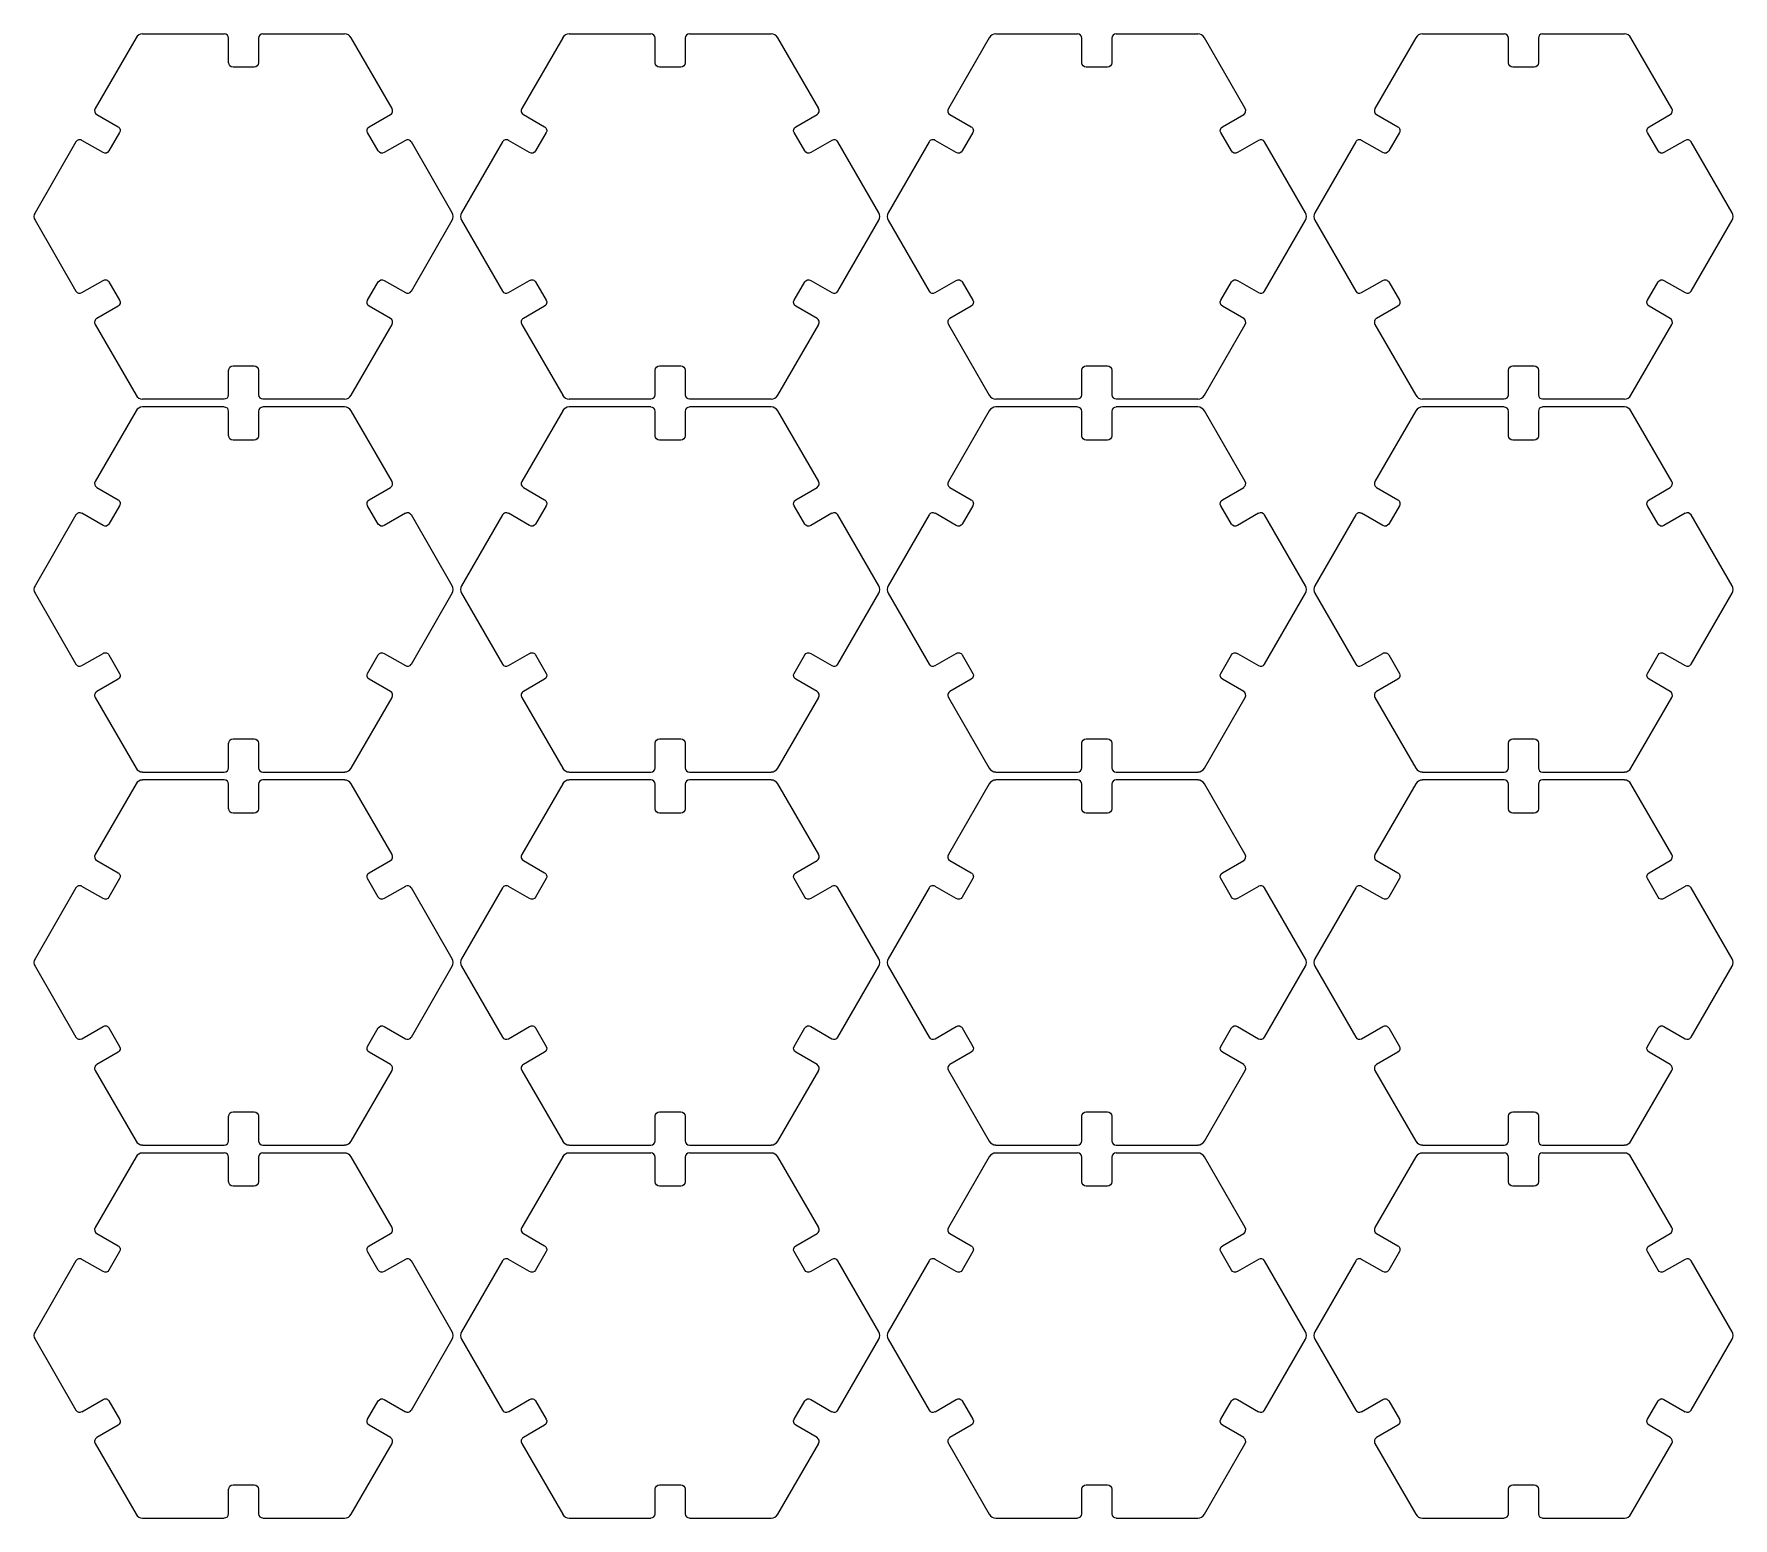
# Model space of a CAD drawing. Header units: millimetres. Extents: x -496 to 508, y 0 to 502.
# Drawn here: x -289.9 to -85.2, y 322.8 to 501.7 of the extents above; entities that cross this region are included whole.
import ezdxf

# ---------------------------------------------------------------- set-up
doc = ezdxf.new("R2010")
doc.units = ezdxf.units.MM
doc.layers.add('Default', color=18, linetype='Continuous', true_color=0x000000)

msp = doc.modelspace()

# ---------------------------------------------------------------- linework, layer by layer
at = {"layer": 'Default'}
for p, q in [((-266.98, 501.7), (-276.83, 501.7)), ((-252.48, 501.7), (-262.33, 501.7)), ((-215.57, 501.7), (-225.42, 501.7)), ((-201.07, 501.7), (-210.92, 501.7)), ((-164.15, 501.7), (-174.01, 501.7)), ((-149.65, 501.7), (-159.51, 501.7)), ((-112.74, 501.7), (-122.6, 501.7)), ((-98.24, 501.7), (-108.1, 501.7)), ((-277.62, 501.25), (-282.55, 492.72)), ((-266.46, 498.23), (-266.46, 501.18)), ((-262.86, 501.18), (-262.86, 498.23)), ((-246.77, 492.72), (-251.69, 501.25)), ((-226.2, 501.25), (-231.13, 492.72)), ((-215.04, 498.23), (-215.04, 501.18)), ((-211.44, 501.18), (-211.44, 498.23)), ((-195.35, 492.72), (-200.28, 501.25)), ((-174.79, 501.25), (-179.72, 492.72)), ((-163.63, 498.23), (-163.63, 501.18)), ((-160.03, 501.18), (-160.03, 498.23)), ((-143.94, 492.72), (-148.87, 501.25)), ((-123.38, 501.25), (-128.31, 492.72)), ((-112.22, 498.23), (-112.22, 501.18)), ((-108.62, 501.18), (-108.62, 498.23)), ((-92.53, 492.72), (-97.46, 501.25)), ((-263.38, 497.7), (-265.93, 497.7)), ((-211.97, 497.7), (-214.52, 497.7)), ((-160.55, 497.7), (-163.11, 497.7)), ((-109.14, 497.7), (-111.7, 497.7)), ((-282.35, 492), (-279.79, 490.52)), ((-249.52, 490.52), (-246.96, 492)), ((-230.94, 492), (-228.38, 490.52)), ((-198.11, 490.52), (-195.55, 492)), ((-179.53, 492), (-176.97, 490.52)), ((-146.69, 490.52), (-144.13, 492)), ((-128.12, 492), (-125.56, 490.52)), ((-95.28, 490.52), (-92.72, 492)), ((-279.6, 489.81), (-280.88, 487.6)), ((-248.43, 487.6), (-249.71, 489.81)), ((-228.19, 489.81), (-229.47, 487.6)), ((-197.02, 487.6), (-198.3, 489.81)), ((-176.78, 489.81), (-178.06, 487.6)), ((-145.61, 487.6), (-146.89, 489.81)), ((-125.37, 489.81), (-126.64, 487.6)), ((-94.2, 487.6), (-95.47, 489.81)), ((-284.87, 488.69), (-289.79, 480.16)), ((-281.59, 487.41), (-284.15, 488.88)), ((-245.16, 488.88), (-247.72, 487.41)), ((-239.52, 480.16), (-244.44, 488.69)), ((-233.45, 488.69), (-238.38, 480.16)), ((-230.18, 487.41), (-232.74, 488.88)), ((-193.75, 488.88), (-196.31, 487.41)), ((-188.1, 480.16), (-193.03, 488.69)), ((-182.04, 488.69), (-186.97, 480.16)), ((-178.77, 487.41), (-181.33, 488.88)), ((-142.33, 488.88), (-144.89, 487.41)), ((-136.69, 480.16), (-141.62, 488.69)), ((-130.63, 488.69), (-135.56, 480.16)), ((-127.36, 487.41), (-129.92, 488.88)), ((-90.92, 488.88), (-93.48, 487.41)), ((-85.28, 480.16), (-90.21, 488.69)), ((-289.79, 479.25), (-284.87, 470.72)), ((-244.44, 470.72), (-239.52, 479.25)), ((-238.38, 479.25), (-233.45, 470.72)), ((-193.03, 470.72), (-188.1, 479.25)), ((-186.97, 479.25), (-182.04, 470.72)), ((-141.62, 470.72), (-136.69, 479.25)), ((-135.56, 479.25), (-130.63, 470.72)), ((-90.21, 470.72), (-85.28, 479.25)), ((-284.15, 470.53), (-281.59, 472.01)), ((-280.88, 471.81), (-279.6, 469.6)), ((-249.71, 469.6), (-248.43, 471.81)), ((-247.72, 472.01), (-245.16, 470.53)), ((-232.74, 470.53), (-230.18, 472.01)), ((-229.47, 471.81), (-228.19, 469.6)), ((-198.3, 469.6), (-197.02, 471.81)), ((-196.31, 472.01), (-193.75, 470.53)), ((-181.33, 470.53), (-178.77, 472.01)), ((-178.06, 471.81), (-176.78, 469.6)), ((-146.89, 469.6), (-145.61, 471.81)), ((-144.89, 472.01), (-142.33, 470.53)), ((-129.92, 470.53), (-127.36, 472.01)), ((-126.64, 471.81), (-125.37, 469.6)), ((-95.47, 469.6), (-94.2, 471.81)), ((-93.48, 472.01), (-90.92, 470.53)), ((-279.79, 468.89), (-282.35, 467.41)), ((-246.96, 467.41), (-249.52, 468.89)), ((-228.38, 468.89), (-230.94, 467.41)), ((-195.55, 467.41), (-198.11, 468.89)), ((-176.97, 468.89), (-179.53, 467.41)), ((-144.13, 467.41), (-146.69, 468.89)), ((-125.56, 468.89), (-128.12, 467.41)), ((-92.72, 467.41), (-95.28, 468.89)), ((-282.55, 466.7), (-277.62, 458.16)), ((-251.69, 458.16), (-246.77, 466.7)), ((-231.13, 466.7), (-226.2, 458.16)), ((-200.28, 458.16), (-195.35, 466.7)), ((-179.72, 466.7), (-174.79, 458.16)), ((-148.87, 458.16), (-143.94, 466.7)), ((-128.31, 466.7), (-123.38, 458.16)), ((-97.46, 458.16), (-92.53, 466.7)), ((-266.46, 458.23), (-266.46, 461.19)), ((-265.93, 461.71), (-263.38, 461.71)), ((-262.86, 461.19), (-262.86, 458.23)), ((-215.04, 458.23), (-215.04, 461.19)), ((-214.52, 461.71), (-211.97, 461.71)), ((-211.44, 461.19), (-211.44, 458.23)), ((-163.63, 458.23), (-163.63, 461.19)), ((-163.11, 461.71), (-160.55, 461.71)), ((-160.03, 461.19), (-160.03, 458.23)), ((-112.22, 458.23), (-112.22, 461.19)), ((-111.7, 461.71), (-109.14, 461.71)), ((-108.62, 461.19), (-108.62, 458.23)), ((-276.83, 457.71), (-266.98, 457.71)), ((-266.98, 456.75), (-276.83, 456.75)), ((-262.33, 457.71), (-252.48, 457.71)), ((-252.48, 456.75), (-262.33, 456.75)), ((-225.42, 457.71), (-215.57, 457.71)), ((-215.57, 456.75), (-225.42, 456.75)), ((-210.92, 457.71), (-201.07, 457.71)), ((-201.07, 456.75), (-210.92, 456.75)), ((-174.01, 457.71), (-164.15, 457.71)), ((-164.15, 456.75), (-174.01, 456.75)), ((-159.51, 457.71), (-149.65, 457.71)), ((-149.65, 456.75), (-159.51, 456.75)), ((-122.6, 457.71), (-112.74, 457.71)), ((-112.74, 456.75), (-122.6, 456.75)), ((-108.1, 457.71), (-98.24, 457.71)), ((-98.24, 456.75), (-108.1, 456.75)), ((-277.62, 456.29), (-282.55, 447.76)), ((-266.46, 453.27), (-266.46, 456.22)), ((-262.86, 456.22), (-262.86, 453.27)), ((-246.77, 447.76), (-251.69, 456.29)), ((-226.2, 456.29), (-231.13, 447.76)), ((-215.04, 453.27), (-215.04, 456.22)), ((-211.44, 456.22), (-211.44, 453.27)), ((-195.35, 447.76), (-200.28, 456.29)), ((-174.79, 456.29), (-179.72, 447.76)), ((-163.63, 453.27), (-163.63, 456.22)), ((-160.03, 456.22), (-160.03, 453.27)), ((-143.94, 447.76), (-148.87, 456.29)), ((-123.38, 456.29), (-128.31, 447.76)), ((-112.22, 453.27), (-112.22, 456.22)), ((-108.62, 456.22), (-108.62, 453.27)), ((-92.53, 447.76), (-97.46, 456.29)), ((-263.38, 452.75), (-265.93, 452.75)), ((-211.97, 452.75), (-214.52, 452.75)), ((-160.55, 452.75), (-163.11, 452.75)), ((-109.14, 452.75), (-111.7, 452.75)), ((-282.35, 447.04), (-279.79, 445.57)), ((-249.52, 445.57), (-246.96, 447.04)), ((-230.94, 447.04), (-228.38, 445.57)), ((-198.11, 445.57), (-195.55, 447.04)), ((-179.53, 447.04), (-176.97, 445.57)), ((-146.69, 445.57), (-144.13, 447.04)), ((-128.12, 447.04), (-125.56, 445.57)), ((-95.28, 445.57), (-92.72, 447.04)), ((-279.6, 444.85), (-280.88, 442.64)), ((-248.43, 442.64), (-249.71, 444.85)), ((-228.19, 444.85), (-229.47, 442.64)), ((-197.02, 442.64), (-198.3, 444.85)), ((-176.78, 444.85), (-178.06, 442.64)), ((-145.61, 442.64), (-146.89, 444.85)), ((-125.37, 444.85), (-126.64, 442.64)), ((-94.2, 442.64), (-95.47, 444.85)), ((-284.87, 443.74), (-289.79, 435.2)), ((-281.59, 442.45), (-284.15, 443.93)), ((-245.16, 443.93), (-247.72, 442.45)), ((-239.52, 435.2), (-244.44, 443.74)), ((-233.45, 443.74), (-238.38, 435.2)), ((-230.18, 442.45), (-232.74, 443.93)), ((-193.75, 443.93), (-196.31, 442.45)), ((-188.1, 435.2), (-193.03, 443.74)), ((-182.04, 443.74), (-186.97, 435.2)), ((-178.77, 442.45), (-181.33, 443.93)), ((-142.33, 443.93), (-144.89, 442.45)), ((-136.69, 435.2), (-141.62, 443.74)), ((-130.63, 443.74), (-135.56, 435.2)), ((-127.36, 442.45), (-129.92, 443.93)), ((-90.92, 443.93), (-93.48, 442.45)), ((-85.28, 435.2), (-90.21, 443.74)), ((-289.79, 434.3), (-284.87, 425.76)), ((-244.44, 425.76), (-239.52, 434.3)), ((-238.38, 434.3), (-233.45, 425.76)), ((-193.03, 425.76), (-188.1, 434.3)), ((-186.97, 434.3), (-182.04, 425.76)), ((-141.62, 425.76), (-136.69, 434.3)), ((-135.56, 434.3), (-130.63, 425.76)), ((-90.21, 425.76), (-85.28, 434.3)), ((-284.15, 425.57), (-281.59, 427.05)), ((-280.88, 426.86), (-279.6, 424.64)), ((-249.71, 424.64), (-248.43, 426.86)), ((-247.72, 427.05), (-245.16, 425.57)), ((-232.74, 425.57), (-230.18, 427.05)), ((-229.47, 426.86), (-228.19, 424.64)), ((-198.3, 424.64), (-197.02, 426.86)), ((-196.31, 427.05), (-193.75, 425.57)), ((-181.33, 425.57), (-178.77, 427.05)), ((-178.06, 426.86), (-176.78, 424.64)), ((-146.89, 424.64), (-145.61, 426.86)), ((-144.89, 427.05), (-142.33, 425.57)), ((-129.92, 425.57), (-127.36, 427.05)), ((-126.64, 426.86), (-125.37, 424.64)), ((-95.47, 424.64), (-94.2, 426.86)), ((-93.48, 427.05), (-90.92, 425.57)), ((-279.79, 423.93), (-282.35, 422.45)), ((-246.96, 422.45), (-249.52, 423.93)), ((-228.38, 423.93), (-230.94, 422.45)), ((-195.55, 422.45), (-198.11, 423.93)), ((-176.97, 423.93), (-179.53, 422.45)), ((-144.13, 422.45), (-146.69, 423.93)), ((-125.56, 423.93), (-128.12, 422.45)), ((-92.72, 422.45), (-95.28, 423.93)), ((-282.55, 421.74), (-277.62, 413.2)), ((-251.69, 413.2), (-246.77, 421.74)), ((-231.13, 421.74), (-226.2, 413.2)), ((-200.28, 413.2), (-195.35, 421.74)), ((-179.72, 421.74), (-174.79, 413.2)), ((-148.87, 413.2), (-143.94, 421.74)), ((-128.31, 421.74), (-123.38, 413.2)), ((-97.46, 413.2), (-92.53, 421.74)), ((-266.46, 413.27), (-266.46, 416.23)), ((-265.93, 416.75), (-263.38, 416.75)), ((-262.86, 416.23), (-262.86, 413.27)), ((-215.04, 413.27), (-215.04, 416.23)), ((-214.52, 416.75), (-211.97, 416.75)), ((-211.44, 416.23), (-211.44, 413.27)), ((-163.63, 413.27), (-163.63, 416.23)), ((-163.11, 416.75), (-160.55, 416.75)), ((-160.03, 416.23), (-160.03, 413.27)), ((-112.22, 413.27), (-112.22, 416.23)), ((-111.7, 416.75), (-109.14, 416.75)), ((-108.62, 416.23), (-108.62, 413.27)), ((-276.83, 412.75), (-266.98, 412.75)), ((-266.98, 411.79), (-276.83, 411.79)), ((-262.33, 412.75), (-252.48, 412.75)), ((-252.48, 411.79), (-262.33, 411.79)), ((-225.42, 412.75), (-215.57, 412.75)), ((-215.57, 411.79), (-225.42, 411.79)), ((-210.92, 412.75), (-201.07, 412.75)), ((-201.07, 411.79), (-210.92, 411.79)), ((-174.01, 412.75), (-164.15, 412.75)), ((-164.15, 411.79), (-174.01, 411.79)), ((-159.51, 412.75), (-149.65, 412.75)), ((-149.65, 411.79), (-159.51, 411.79)), ((-122.6, 412.75), (-112.74, 412.75)), ((-112.74, 411.79), (-122.6, 411.79)), ((-108.1, 412.75), (-98.24, 412.75)), ((-98.24, 411.79), (-108.1, 411.79)), ((-277.62, 411.33), (-282.55, 402.8)), ((-266.46, 408.31), (-266.46, 411.27)), ((-262.86, 411.27), (-262.86, 408.31)), ((-246.77, 402.8), (-251.69, 411.33)), ((-226.2, 411.33), (-231.13, 402.8)), ((-215.04, 408.31), (-215.04, 411.27)), ((-211.44, 411.27), (-211.44, 408.31)), ((-195.35, 402.8), (-200.28, 411.33)), ((-174.79, 411.33), (-179.72, 402.8)), ((-163.63, 408.31), (-163.63, 411.27)), ((-160.03, 411.27), (-160.03, 408.31)), ((-143.94, 402.8), (-148.87, 411.33)), ((-123.38, 411.33), (-128.31, 402.8)), ((-112.22, 408.31), (-112.22, 411.27)), ((-108.62, 411.27), (-108.62, 408.31)), ((-92.53, 402.8), (-97.46, 411.33)), ((-263.38, 407.79), (-265.93, 407.79)), ((-211.97, 407.79), (-214.52, 407.79)), ((-160.55, 407.79), (-163.11, 407.79)), ((-109.14, 407.79), (-111.7, 407.79)), ((-282.35, 402.09), (-279.79, 400.61)), ((-249.52, 400.61), (-246.96, 402.09)), ((-230.94, 402.09), (-228.38, 400.61)), ((-198.11, 400.61), (-195.55, 402.09)), ((-179.53, 402.09), (-176.97, 400.61)), ((-146.69, 400.61), (-144.13, 402.09)), ((-128.12, 402.09), (-125.56, 400.61)), ((-95.28, 400.61), (-92.72, 402.09)), ((-279.6, 399.9), (-280.88, 397.68)), ((-248.43, 397.68), (-249.71, 399.9)), ((-228.19, 399.9), (-229.47, 397.68)), ((-197.02, 397.68), (-198.3, 399.9)), ((-176.78, 399.9), (-178.06, 397.68)), ((-145.61, 397.68), (-146.89, 399.9)), ((-125.37, 399.9), (-126.64, 397.68)), ((-94.2, 397.68), (-95.47, 399.9)), ((-284.87, 398.78), (-289.79, 390.24)), ((-281.59, 397.49), (-284.15, 398.97)), ((-245.16, 398.97), (-247.72, 397.49)), ((-239.52, 390.24), (-244.44, 398.78)), ((-233.45, 398.78), (-238.38, 390.24)), ((-230.18, 397.49), (-232.74, 398.97)), ((-193.75, 398.97), (-196.31, 397.49)), ((-188.1, 390.24), (-193.03, 398.78)), ((-182.04, 398.78), (-186.97, 390.24)), ((-178.77, 397.49), (-181.33, 398.97)), ((-142.33, 398.97), (-144.89, 397.49)), ((-136.69, 390.24), (-141.62, 398.78)), ((-130.63, 398.78), (-135.56, 390.24)), ((-127.36, 397.49), (-129.92, 398.97)), ((-90.92, 398.97), (-93.48, 397.49)), ((-85.28, 390.24), (-90.21, 398.78)), ((-289.79, 389.34), (-284.87, 380.8)), ((-244.44, 380.8), (-239.52, 389.34)), ((-238.38, 389.34), (-233.45, 380.8)), ((-193.03, 380.8), (-188.1, 389.34)), ((-186.97, 389.34), (-182.04, 380.8)), ((-141.62, 380.8), (-136.69, 389.34)), ((-135.56, 389.34), (-130.63, 380.8)), ((-90.21, 380.8), (-85.28, 389.34)), ((-284.15, 380.61), (-281.59, 382.09)), ((-280.88, 381.9), (-279.6, 379.68)), ((-249.71, 379.68), (-248.43, 381.9)), ((-247.72, 382.09), (-245.16, 380.61)), ((-232.74, 380.61), (-230.18, 382.09)), ((-229.47, 381.9), (-228.19, 379.68)), ((-198.3, 379.68), (-197.02, 381.9)), ((-196.31, 382.09), (-193.75, 380.61)), ((-181.33, 380.61), (-178.77, 382.09)), ((-178.06, 381.9), (-176.78, 379.68)), ((-146.89, 379.68), (-145.61, 381.9)), ((-144.89, 382.09), (-142.33, 380.61)), ((-129.92, 380.61), (-127.36, 382.09)), ((-126.64, 381.9), (-125.37, 379.68)), ((-95.47, 379.68), (-94.2, 381.9)), ((-93.48, 382.09), (-90.92, 380.61)), ((-279.79, 378.97), (-282.35, 377.49)), ((-246.96, 377.49), (-249.52, 378.97)), ((-228.38, 378.97), (-230.94, 377.49)), ((-195.55, 377.49), (-198.11, 378.97)), ((-176.97, 378.97), (-179.53, 377.49)), ((-144.13, 377.49), (-146.69, 378.97)), ((-125.56, 378.97), (-128.12, 377.49)), ((-92.72, 377.49), (-95.28, 378.97)), ((-282.55, 376.78), (-277.62, 368.25)), ((-251.69, 368.25), (-246.77, 376.78)), ((-231.13, 376.78), (-226.2, 368.25)), ((-200.28, 368.25), (-195.35, 376.78)), ((-179.72, 376.78), (-174.79, 368.25)), ((-148.87, 368.25), (-143.94, 376.78)), ((-128.31, 376.78), (-123.38, 368.25)), ((-97.46, 368.25), (-92.53, 376.78)), ((-266.46, 368.31), (-266.46, 371.27)), ((-265.93, 371.79), (-263.38, 371.79)), ((-262.86, 371.27), (-262.86, 368.31)), ((-215.04, 368.31), (-215.04, 371.27)), ((-214.52, 371.79), (-211.97, 371.79)), ((-211.44, 371.27), (-211.44, 368.31)), ((-163.63, 368.31), (-163.63, 371.27)), ((-163.11, 371.79), (-160.55, 371.79)), ((-160.03, 371.27), (-160.03, 368.31)), ((-112.22, 368.31), (-112.22, 371.27)), ((-111.7, 371.79), (-109.14, 371.79)), ((-108.62, 371.27), (-108.62, 368.31)), ((-276.83, 367.79), (-266.98, 367.79)), ((-266.98, 366.83), (-276.83, 366.83)), ((-262.33, 367.79), (-252.48, 367.79)), ((-252.48, 366.83), (-262.33, 366.83)), ((-225.42, 367.79), (-215.57, 367.79)), ((-215.57, 366.83), (-225.42, 366.83)), ((-210.92, 367.79), (-201.07, 367.79)), ((-201.07, 366.83), (-210.92, 366.83)), ((-174.01, 367.79), (-164.15, 367.79)), ((-164.15, 366.83), (-174.01, 366.83)), ((-159.51, 367.79), (-149.65, 367.79)), ((-149.65, 366.83), (-159.51, 366.83)), ((-122.6, 367.79), (-112.74, 367.79)), ((-112.74, 366.83), (-122.6, 366.83)), ((-108.1, 367.79), (-98.24, 367.79)), ((-98.24, 366.83), (-108.1, 366.83)), ((-277.62, 366.38), (-282.55, 357.84)), ((-266.46, 363.35), (-266.46, 366.31)), ((-262.86, 366.31), (-262.86, 363.35)), ((-246.77, 357.84), (-251.69, 366.38)), ((-226.2, 366.38), (-231.13, 357.84)), ((-215.04, 363.35), (-215.04, 366.31)), ((-211.44, 366.31), (-211.44, 363.35)), ((-195.35, 357.84), (-200.28, 366.38)), ((-174.79, 366.38), (-179.72, 357.84)), ((-163.63, 363.35), (-163.63, 366.31)), ((-160.03, 366.31), (-160.03, 363.35)), ((-143.94, 357.84), (-148.87, 366.38)), ((-123.38, 366.38), (-128.31, 357.84)), ((-112.22, 363.35), (-112.22, 366.31)), ((-108.62, 366.31), (-108.62, 363.35)), ((-92.53, 357.84), (-97.46, 366.38)), ((-263.38, 362.83), (-265.93, 362.83)), ((-211.97, 362.83), (-214.52, 362.83)), ((-160.55, 362.83), (-163.11, 362.83)), ((-109.14, 362.83), (-111.7, 362.83)), ((-282.35, 357.13), (-279.79, 355.65)), ((-249.52, 355.65), (-246.96, 357.13)), ((-230.94, 357.13), (-228.38, 355.65)), ((-198.11, 355.65), (-195.55, 357.13)), ((-179.53, 357.13), (-176.97, 355.65)), ((-146.69, 355.65), (-144.13, 357.13)), ((-128.12, 357.13), (-125.56, 355.65)), ((-95.28, 355.65), (-92.72, 357.13)), ((-279.6, 354.94), (-280.88, 352.72)), ((-248.43, 352.72), (-249.71, 354.94)), ((-228.19, 354.94), (-229.47, 352.72)), ((-197.02, 352.72), (-198.3, 354.94)), ((-176.78, 354.94), (-178.06, 352.72)), ((-145.61, 352.72), (-146.89, 354.94)), ((-125.37, 354.94), (-126.64, 352.72)), ((-94.2, 352.72), (-95.47, 354.94)), ((-284.87, 353.82), (-289.79, 345.28)), ((-281.59, 352.53), (-284.15, 354.01)), ((-245.16, 354.01), (-247.72, 352.53)), ((-239.52, 345.28), (-244.44, 353.82)), ((-233.45, 353.82), (-238.38, 345.28)), ((-230.18, 352.53), (-232.74, 354.01)), ((-193.75, 354.01), (-196.31, 352.53)), ((-188.1, 345.28), (-193.03, 353.82)), ((-182.04, 353.82), (-186.97, 345.28)), ((-178.77, 352.53), (-181.33, 354.01)), ((-142.33, 354.01), (-144.89, 352.53)), ((-136.69, 345.28), (-141.62, 353.82)), ((-130.63, 353.82), (-135.56, 345.28)), ((-127.36, 352.53), (-129.92, 354.01)), ((-90.92, 354.01), (-93.48, 352.53)), ((-85.28, 345.28), (-90.21, 353.82)), ((-289.79, 344.38), (-284.87, 335.84)), ((-244.44, 335.84), (-239.52, 344.38)), ((-238.38, 344.38), (-233.45, 335.84)), ((-193.03, 335.84), (-188.1, 344.38)), ((-186.97, 344.38), (-182.04, 335.84)), ((-141.62, 335.84), (-136.69, 344.38)), ((-135.56, 344.38), (-130.63, 335.84)), ((-90.21, 335.84), (-85.28, 344.38)), ((-284.15, 335.65), (-281.59, 337.13)), ((-280.88, 336.94), (-279.6, 334.73)), ((-249.71, 334.73), (-248.43, 336.94)), ((-247.72, 337.13), (-245.16, 335.65)), ((-232.74, 335.65), (-230.18, 337.13)), ((-229.47, 336.94), (-228.19, 334.73)), ((-198.3, 334.73), (-197.02, 336.94)), ((-196.31, 337.13), (-193.75, 335.65)), ((-181.33, 335.65), (-178.77, 337.13)), ((-178.06, 336.94), (-176.78, 334.73)), ((-146.89, 334.73), (-145.61, 336.94)), ((-144.89, 337.13), (-142.33, 335.65)), ((-129.92, 335.65), (-127.36, 337.13)), ((-126.64, 336.94), (-125.37, 334.73)), ((-95.47, 334.73), (-94.2, 336.94)), ((-93.48, 337.13), (-90.92, 335.65)), ((-279.79, 334.01), (-282.35, 332.54)), ((-246.96, 332.54), (-249.52, 334.01)), ((-228.38, 334.01), (-230.94, 332.54)), ((-195.55, 332.54), (-198.11, 334.01)), ((-176.97, 334.01), (-179.53, 332.54)), ((-144.13, 332.54), (-146.69, 334.01)), ((-125.56, 334.01), (-128.12, 332.54)), ((-92.72, 332.54), (-95.28, 334.01)), ((-282.55, 331.82), (-277.62, 323.29)), ((-251.69, 323.29), (-246.77, 331.82)), ((-231.13, 331.82), (-226.2, 323.29)), ((-200.28, 323.29), (-195.35, 331.82)), ((-179.72, 331.82), (-174.79, 323.29)), ((-148.87, 323.29), (-143.94, 331.82)), ((-128.31, 331.82), (-123.38, 323.29)), ((-97.46, 323.29), (-92.53, 331.82)), ((-266.46, 323.36), (-266.46, 326.31)), ((-265.93, 326.83), (-263.38, 326.83)), ((-262.86, 326.31), (-262.86, 323.36)), ((-215.04, 323.36), (-215.04, 326.31)), ((-214.52, 326.83), (-211.97, 326.83)), ((-211.44, 326.31), (-211.44, 323.36)), ((-163.63, 323.36), (-163.63, 326.31)), ((-163.11, 326.83), (-160.55, 326.83)), ((-160.03, 326.31), (-160.03, 323.36)), ((-112.22, 323.36), (-112.22, 326.31)), ((-111.7, 326.83), (-109.14, 326.83)), ((-108.62, 326.31), (-108.62, 323.36)), ((-276.83, 322.83), (-266.98, 322.83)), ((-262.33, 322.83), (-252.48, 322.83)), ((-225.42, 322.83), (-215.57, 322.83)), ((-210.92, 322.83), (-201.07, 322.83)), ((-174.01, 322.83), (-164.15, 322.83)), ((-159.51, 322.83), (-149.65, 322.83)), ((-122.6, 322.83), (-112.74, 322.83)), ((-108.1, 322.83), (-98.24, 322.83))]:
    msp.add_line(p, q, dxfattribs=at)
for centre, radius, start, end in [((-276.83, 500.8), 0.904, 90, 150), ((-266.98, 501.18), 0.522, 0, 90), ((-262.33, 501.18), 0.522, 90, 180), ((-252.48, 500.8), 0.904, 30, 90), ((-225.42, 500.8), 0.904, 90, 150), ((-215.57, 501.18), 0.522, 0, 90), ((-210.92, 501.18), 0.522, 90, 180), ((-201.07, 500.8), 0.904, 30, 90), ((-174.01, 500.8), 0.904, 90, 150), ((-164.15, 501.18), 0.522, 0, 90), ((-159.51, 501.18), 0.522, 90, 180), ((-149.65, 500.8), 0.904, 30, 90), ((-122.6, 500.8), 0.904, 90, 150), ((-112.74, 501.18), 0.522, 0, 90), ((-108.1, 501.18), 0.522, 90, 180), ((-98.24, 500.8), 0.904, 30, 90), ((-282.09, 492.45), 0.522, 150, 240), ((-247.22, 492.45), 0.522, 300, 30), ((-230.68, 492.45), 0.522, 150, 240), ((-195.81, 492.45), 0.522, 300, 30), ((-179.27, 492.45), 0.522, 150, 240), ((-144.4, 492.45), 0.522, 300, 30), ((-127.86, 492.45), 0.522, 150, 240), ((-92.98, 492.45), 0.522, 300, 30), ((-284.41, 488.43), 0.522, 60, 150), ((-244.9, 488.43), 0.522, 30, 120), ((-233, 488.43), 0.522, 60, 150), ((-193.49, 488.43), 0.522, 30, 120), ((-181.59, 488.43), 0.522, 60, 150), ((-142.07, 488.43), 0.522, 30, 120), ((-130.18, 488.43), 0.522, 60, 150), ((-90.66, 488.43), 0.522, 30, 120), ((-289.01, 479.71), 0.904, 150, 210), ((-240.3, 479.71), 0.904, 330, 30), ((-237.6, 479.71), 0.904, 150, 210), ((-188.89, 479.71), 0.904, 330, 30), ((-186.19, 479.71), 0.904, 150, 210), ((-137.48, 479.71), 0.904, 330, 30), ((-134.78, 479.71), 0.904, 150, 210), ((-86.06, 479.71), 0.904, 330, 30), ((-284.41, 470.98), 0.522, 210, 300), ((-244.9, 470.98), 0.522, 240, 330), ((-233, 470.98), 0.522, 210, 300), ((-193.49, 470.98), 0.522, 240, 330), ((-181.59, 470.98), 0.522, 210, 300), ((-142.07, 470.98), 0.522, 240, 330), ((-130.18, 470.98), 0.522, 210, 300), ((-90.66, 470.98), 0.522, 240, 330), ((-282.09, 466.96), 0.522, 120, 210), ((-247.22, 466.96), 0.522, 330, 60), ((-230.68, 466.96), 0.522, 120, 210), ((-195.81, 466.96), 0.522, 330, 60), ((-179.27, 466.96), 0.522, 120, 210), ((-144.4, 466.96), 0.522, 330, 60), ((-127.86, 466.96), 0.522, 120, 210), ((-92.98, 466.96), 0.522, 330, 60), ((-276.83, 458.61), 0.904, 210, 270), ((-276.83, 455.84), 0.904, 90, 150), ((-266.98, 458.23), 0.522, 270, 0), ((-266.98, 456.22), 0.522, 0, 90), ((-262.33, 458.23), 0.522, 180, 270), ((-262.33, 456.22), 0.522, 90, 180), ((-252.48, 458.61), 0.904, 270, 330), ((-252.48, 455.84), 0.904, 30, 90), ((-225.42, 458.61), 0.904, 210, 270), ((-225.42, 455.84), 0.904, 90, 150), ((-215.57, 458.23), 0.522, 270, 0), ((-215.57, 456.22), 0.522, 0, 90), ((-210.92, 458.23), 0.522, 180, 270), ((-210.92, 456.22), 0.522, 90, 180), ((-201.07, 458.61), 0.904, 270, 330), ((-201.07, 455.84), 0.904, 30, 90), ((-174.01, 458.61), 0.904, 210, 270), ((-174.01, 455.84), 0.904, 90, 150), ((-164.15, 458.23), 0.522, 270, 0), ((-164.15, 456.22), 0.522, 0, 90), ((-159.51, 458.23), 0.522, 180, 270), ((-159.51, 456.22), 0.522, 90, 180), ((-149.65, 458.61), 0.904, 270, 330), ((-149.65, 455.84), 0.904, 30, 90), ((-122.6, 458.61), 0.904, 210, 270), ((-122.6, 455.84), 0.904, 90, 150), ((-112.74, 458.23), 0.522, 270, 0), ((-112.74, 456.22), 0.522, 0, 90), ((-108.1, 458.23), 0.522, 180, 270), ((-108.1, 456.22), 0.522, 90, 180), ((-98.24, 458.61), 0.904, 270, 330), ((-98.24, 455.84), 0.904, 30, 90), ((-282.09, 447.5), 0.522, 150, 240), ((-247.22, 447.5), 0.522, 300, 30), ((-230.68, 447.5), 0.522, 150, 240), ((-195.81, 447.5), 0.522, 300, 30), ((-179.27, 447.5), 0.522, 150, 240), ((-144.4, 447.5), 0.522, 300, 30), ((-127.86, 447.5), 0.522, 150, 240), ((-92.98, 447.5), 0.522, 300, 30), ((-284.41, 443.47), 0.522, 60, 150), ((-244.9, 443.47), 0.522, 30, 120), ((-233, 443.47), 0.522, 60, 150), ((-193.49, 443.47), 0.522, 30, 120), ((-181.59, 443.47), 0.522, 60, 150), ((-142.07, 443.47), 0.522, 30, 120), ((-130.18, 443.47), 0.522, 60, 150), ((-90.66, 443.47), 0.522, 30, 120), ((-289.01, 434.75), 0.904, 150, 210), ((-240.3, 434.75), 0.904, 330, 30), ((-237.6, 434.75), 0.904, 150, 210), ((-188.89, 434.75), 0.904, 330, 30), ((-186.19, 434.75), 0.904, 150, 210), ((-137.48, 434.75), 0.904, 330, 30), ((-134.78, 434.75), 0.904, 150, 210), ((-86.06, 434.75), 0.904, 330, 30), ((-284.41, 426.02), 0.522, 210, 300), ((-244.9, 426.02), 0.522, 240, 330), ((-233, 426.02), 0.522, 210, 300), ((-193.49, 426.02), 0.522, 240, 330), ((-181.59, 426.02), 0.522, 210, 300), ((-142.07, 426.02), 0.522, 240, 330), ((-130.18, 426.02), 0.522, 210, 300), ((-90.66, 426.02), 0.522, 240, 330), ((-282.09, 422), 0.522, 120, 210), ((-247.22, 422), 0.522, 330, 60), ((-230.68, 422), 0.522, 120, 210), ((-195.81, 422), 0.522, 330, 60), ((-179.27, 422), 0.522, 120, 210), ((-144.4, 422), 0.522, 330, 60), ((-127.86, 422), 0.522, 120, 210), ((-92.98, 422), 0.522, 330, 60), ((-276.83, 413.66), 0.904, 210, 270), ((-276.83, 410.88), 0.904, 90, 150), ((-266.98, 413.27), 0.522, 270, 0), ((-266.98, 411.27), 0.522, 0, 90), ((-262.33, 413.27), 0.522, 180, 270), ((-262.33, 411.27), 0.522, 90, 180), ((-252.48, 413.66), 0.904, 270, 330), ((-252.48, 410.88), 0.904, 30, 90), ((-225.42, 413.66), 0.904, 210, 270), ((-225.42, 410.88), 0.904, 90, 150), ((-215.57, 413.27), 0.522, 270, 0), ((-215.57, 411.27), 0.522, 0, 90), ((-210.92, 413.27), 0.522, 180, 270), ((-210.92, 411.27), 0.522, 90, 180), ((-201.07, 413.66), 0.904, 270, 330), ((-201.07, 410.88), 0.904, 30, 90), ((-174.01, 413.66), 0.904, 210, 270), ((-174.01, 410.88), 0.904, 90, 150), ((-164.15, 413.27), 0.522, 270, 0), ((-164.15, 411.27), 0.522, 0, 90), ((-159.51, 413.27), 0.522, 180, 270), ((-159.51, 411.27), 0.522, 90, 180), ((-149.65, 413.66), 0.904, 270, 330), ((-149.65, 410.88), 0.904, 30, 90), ((-122.6, 413.66), 0.904, 210, 270), ((-122.6, 410.88), 0.904, 90, 150), ((-112.74, 413.27), 0.522, 270, 0), ((-112.74, 411.27), 0.522, 0, 90), ((-108.1, 413.27), 0.522, 180, 270), ((-108.1, 411.27), 0.522, 90, 180), ((-98.24, 413.66), 0.904, 270, 330), ((-98.24, 410.88), 0.904, 30, 90), ((-282.09, 402.54), 0.522, 150, 240), ((-247.22, 402.54), 0.522, 300, 30), ((-230.68, 402.54), 0.522, 150, 240), ((-195.81, 402.54), 0.522, 300, 30), ((-179.27, 402.54), 0.522, 150, 240), ((-144.4, 402.54), 0.522, 300, 30), ((-127.86, 402.54), 0.522, 150, 240), ((-92.98, 402.54), 0.522, 300, 30), ((-284.41, 398.52), 0.522, 60, 150), ((-244.9, 398.52), 0.522, 30, 120), ((-233, 398.52), 0.522, 60, 150), ((-193.49, 398.52), 0.522, 30, 120), ((-181.59, 398.52), 0.522, 60, 150), ((-142.07, 398.52), 0.522, 30, 120), ((-130.18, 398.52), 0.522, 60, 150), ((-90.66, 398.52), 0.522, 30, 120), ((-289.01, 389.79), 0.904, 150, 210), ((-240.3, 389.79), 0.904, 330, 30), ((-237.6, 389.79), 0.904, 150, 210), ((-188.89, 389.79), 0.904, 330, 30), ((-186.19, 389.79), 0.904, 150, 210), ((-137.48, 389.79), 0.904, 330, 30), ((-134.78, 389.79), 0.904, 150, 210), ((-86.06, 389.79), 0.904, 330, 30), ((-284.41, 381.06), 0.522, 210, 300), ((-244.9, 381.06), 0.522, 240, 330), ((-233, 381.06), 0.522, 210, 300), ((-193.49, 381.06), 0.522, 240, 330), ((-181.59, 381.06), 0.522, 210, 300), ((-142.07, 381.06), 0.522, 240, 330), ((-130.18, 381.06), 0.522, 210, 300), ((-90.66, 381.06), 0.522, 240, 330), ((-282.09, 377.04), 0.522, 120, 210), ((-247.22, 377.04), 0.522, 330, 60), ((-230.68, 377.04), 0.522, 120, 210), ((-195.81, 377.04), 0.522, 330, 60), ((-179.27, 377.04), 0.522, 120, 210), ((-144.4, 377.04), 0.522, 330, 60), ((-127.86, 377.04), 0.522, 120, 210), ((-92.98, 377.04), 0.522, 330, 60), ((-276.83, 368.7), 0.904, 210, 270), ((-276.83, 365.92), 0.904, 90, 150), ((-266.98, 368.31), 0.522, 270, 0), ((-266.98, 366.31), 0.522, 0, 90), ((-262.33, 368.31), 0.522, 180, 270), ((-262.33, 366.31), 0.522, 90, 180), ((-252.48, 368.7), 0.904, 270, 330), ((-252.48, 365.92), 0.904, 30, 90), ((-225.42, 368.7), 0.904, 210, 270), ((-225.42, 365.92), 0.904, 90, 150), ((-215.57, 368.31), 0.522, 270, 0), ((-215.57, 366.31), 0.522, 0, 90), ((-210.92, 368.31), 0.522, 180, 270), ((-210.92, 366.31), 0.522, 90, 180), ((-201.07, 368.7), 0.904, 270, 330), ((-201.07, 365.92), 0.904, 30, 90), ((-174.01, 368.7), 0.904, 210, 270), ((-174.01, 365.92), 0.904, 90, 150), ((-164.15, 368.31), 0.522, 270, 0), ((-164.15, 366.31), 0.522, 0, 90), ((-159.51, 368.31), 0.522, 180, 270), ((-159.51, 366.31), 0.522, 90, 180), ((-149.65, 368.7), 0.904, 270, 330), ((-149.65, 365.92), 0.904, 30, 90), ((-122.6, 368.7), 0.904, 210, 270), ((-122.6, 365.92), 0.904, 90, 150), ((-112.74, 368.31), 0.522, 270, 0), ((-112.74, 366.31), 0.522, 0, 90), ((-108.1, 368.31), 0.522, 180, 270), ((-108.1, 366.31), 0.522, 90, 180), ((-98.24, 368.7), 0.904, 270, 330), ((-98.24, 365.92), 0.904, 30, 90), ((-282.09, 357.58), 0.522, 150, 240), ((-247.22, 357.58), 0.522, 300, 30), ((-230.68, 357.58), 0.522, 150, 240), ((-195.81, 357.58), 0.522, 300, 30), ((-179.27, 357.58), 0.522, 150, 240), ((-144.4, 357.58), 0.522, 300, 30), ((-127.86, 357.58), 0.522, 150, 240), ((-92.98, 357.58), 0.522, 300, 30), ((-284.41, 353.56), 0.522, 60, 150), ((-244.9, 353.56), 0.522, 30, 120), ((-233, 353.56), 0.522, 60, 150), ((-193.49, 353.56), 0.522, 30, 120), ((-181.59, 353.56), 0.522, 60, 150), ((-142.07, 353.56), 0.522, 30, 120), ((-130.18, 353.56), 0.522, 60, 150), ((-90.66, 353.56), 0.522, 30, 120), ((-289.01, 344.83), 0.904, 150, 210), ((-240.3, 344.83), 0.904, 330, 30), ((-237.6, 344.83), 0.904, 150, 210), ((-188.89, 344.83), 0.904, 330, 30), ((-186.19, 344.83), 0.904, 150, 210), ((-137.48, 344.83), 0.904, 330, 30), ((-134.78, 344.83), 0.904, 150, 210), ((-86.06, 344.83), 0.904, 330, 30), ((-284.41, 336.11), 0.522, 210, 300), ((-244.9, 336.11), 0.522, 240, 330), ((-233, 336.11), 0.522, 210, 300), ((-193.49, 336.11), 0.522, 240, 330), ((-181.59, 336.11), 0.522, 210, 300), ((-142.07, 336.11), 0.522, 240, 330), ((-130.18, 336.11), 0.522, 210, 300), ((-90.66, 336.11), 0.522, 240, 330), ((-282.09, 332.08), 0.522, 120, 210), ((-247.22, 332.08), 0.522, 330, 60), ((-230.68, 332.08), 0.522, 120, 210), ((-195.81, 332.08), 0.522, 330, 60), ((-179.27, 332.08), 0.522, 120, 210), ((-144.4, 332.08), 0.522, 330, 60), ((-127.86, 332.08), 0.522, 120, 210), ((-92.98, 332.08), 0.522, 330, 60), ((-276.83, 323.74), 0.904, 210, 270), ((-266.98, 323.36), 0.522, 270, 0), ((-262.33, 323.36), 0.522, 180, 270), ((-252.48, 323.74), 0.904, 270, 330), ((-225.42, 323.74), 0.904, 210, 270), ((-215.57, 323.36), 0.522, 270, 0), ((-210.92, 323.36), 0.522, 180, 270), ((-201.07, 323.74), 0.904, 270, 330), ((-174.01, 323.74), 0.904, 210, 270), ((-164.15, 323.36), 0.522, 270, 0), ((-159.51, 323.36), 0.522, 180, 270), ((-149.65, 323.74), 0.904, 270, 330), ((-122.6, 323.74), 0.904, 210, 270), ((-112.74, 323.36), 0.522, 270, 0), ((-108.1, 323.36), 0.522, 180, 270), ((-98.24, 323.74), 0.904, 270, 330)]:
    msp.add_arc(centre, radius, start, end, dxfattribs=at)
at = {"layer": 'Default', "extrusion": (0, 0, -1)}
for centre, start, end in [((265.93, 498.23), 270, 0), ((263.38, 498.23), 180, 270), ((214.52, 498.23), 270, 0), ((211.97, 498.23), 180, 270), ((163.11, 498.23), 270, 0), ((160.55, 498.23), 180, 270), ((111.7, 498.23), 270, 0), ((109.14, 498.23), 180, 270), ((280.05, 490.07), 120, 210), ((249.26, 490.07), 330, 60), ((228.64, 490.07), 120, 210), ((197.85, 490.07), 330, 60), ((177.23, 490.07), 120, 210), ((146.43, 490.07), 330, 60), ((125.82, 490.07), 120, 210), ((95.02, 490.07), 330, 60), ((281.33, 487.86), 210, 300), ((247.98, 487.86), 240, 330), ((229.92, 487.86), 210, 300), ((196.57, 487.86), 240, 330), ((178.51, 487.86), 210, 300), ((145.16, 487.86), 240, 330), ((127.1, 487.86), 210, 300), ((93.74, 487.86), 240, 330), ((281.33, 471.55), 60, 150), ((247.98, 471.55), 30, 120), ((229.92, 471.55), 60, 150), ((196.57, 471.55), 30, 120), ((178.51, 471.55), 60, 150), ((145.16, 471.55), 30, 120), ((127.1, 471.55), 60, 150), ((93.74, 471.55), 30, 120), ((280.05, 469.34), 150, 240), ((249.26, 469.34), 300, 30), ((228.64, 469.34), 150, 240), ((197.85, 469.34), 300, 30), ((177.23, 469.34), 150, 240), ((146.43, 469.34), 300, 30), ((125.82, 469.34), 150, 240), ((95.02, 469.34), 300, 30), ((265.93, 461.19), 0, 90), ((263.38, 461.19), 90, 180), ((214.52, 461.19), 0, 90), ((211.97, 461.19), 90, 180), ((163.11, 461.19), 0, 90), ((160.55, 461.19), 90, 180), ((111.7, 461.19), 0, 90), ((109.14, 461.19), 90, 180), ((265.93, 453.27), 270, 0), ((263.38, 453.27), 180, 270), ((214.52, 453.27), 270, 0), ((211.97, 453.27), 180, 270), ((163.11, 453.27), 270, 0), ((160.55, 453.27), 180, 270), ((111.7, 453.27), 270, 0), ((109.14, 453.27), 180, 270), ((280.05, 445.11), 120, 210), ((249.26, 445.11), 330, 60), ((228.64, 445.11), 120, 210), ((197.85, 445.11), 330, 60), ((177.23, 445.11), 120, 210), ((146.43, 445.11), 330, 60), ((125.82, 445.11), 120, 210), ((95.02, 445.11), 330, 60), ((281.33, 442.9), 210, 300), ((247.98, 442.9), 240, 330), ((229.92, 442.9), 210, 300), ((196.57, 442.9), 240, 330), ((178.51, 442.9), 210, 300), ((145.16, 442.9), 240, 330), ((127.1, 442.9), 210, 300), ((93.74, 442.9), 240, 330), ((281.33, 426.6), 60, 150), ((247.98, 426.6), 30, 120), ((229.92, 426.6), 60, 150), ((196.57, 426.6), 30, 120), ((178.51, 426.6), 60, 150), ((145.16, 426.6), 30, 120), ((127.1, 426.6), 60, 150), ((93.74, 426.6), 30, 120), ((280.05, 424.38), 150, 240), ((249.26, 424.38), 300, 30), ((228.64, 424.38), 150, 240), ((197.85, 424.38), 300, 30), ((177.23, 424.38), 150, 240), ((146.43, 424.38), 300, 30), ((125.82, 424.38), 150, 240), ((95.02, 424.38), 300, 30), ((265.93, 416.23), 0, 90), ((263.38, 416.23), 90, 180), ((214.52, 416.23), 0, 90), ((211.97, 416.23), 90, 180), ((163.11, 416.23), 0, 90), ((160.55, 416.23), 90, 180), ((111.7, 416.23), 0, 90), ((109.14, 416.23), 90, 180), ((265.93, 408.31), 270, 0), ((263.38, 408.31), 180, 270), ((214.52, 408.31), 270, 0), ((211.97, 408.31), 180, 270), ((163.11, 408.31), 270, 0), ((160.55, 408.31), 180, 270), ((111.7, 408.31), 270, 0), ((109.14, 408.31), 180, 270), ((280.05, 400.16), 120, 210), ((249.26, 400.16), 330, 60), ((228.64, 400.16), 120, 210), ((197.85, 400.16), 330, 60), ((177.23, 400.16), 120, 210), ((146.43, 400.16), 330, 60), ((125.82, 400.16), 120, 210), ((95.02, 400.16), 330, 60), ((281.33, 397.94), 210, 300), ((247.98, 397.94), 240, 330), ((229.92, 397.94), 210, 300), ((196.57, 397.94), 240, 330), ((178.51, 397.94), 210, 300), ((145.16, 397.94), 240, 330), ((127.1, 397.94), 210, 300), ((93.74, 397.94), 240, 330), ((281.33, 381.64), 60, 150), ((247.98, 381.64), 30, 120), ((229.92, 381.64), 60, 150), ((196.57, 381.64), 30, 120), ((178.51, 381.64), 60, 150), ((145.16, 381.64), 30, 120), ((127.1, 381.64), 60, 150), ((93.74, 381.64), 30, 120), ((280.05, 379.42), 150, 240), ((249.26, 379.42), 300, 30), ((228.64, 379.42), 150, 240), ((197.85, 379.42), 300, 30), ((177.23, 379.42), 150, 240), ((146.43, 379.42), 300, 30), ((125.82, 379.42), 150, 240), ((95.02, 379.42), 300, 30), ((265.93, 371.27), 0, 90), ((263.38, 371.27), 90, 180), ((214.52, 371.27), 0, 90), ((211.97, 371.27), 90, 180), ((163.11, 371.27), 0, 90), ((160.55, 371.27), 90, 180), ((111.7, 371.27), 0, 90), ((109.14, 371.27), 90, 180), ((265.93, 363.35), 270, 0), ((263.38, 363.35), 180, 270), ((214.52, 363.35), 270, 0), ((211.97, 363.35), 180, 270), ((163.11, 363.35), 270, 0), ((160.55, 363.35), 180, 270), ((111.7, 363.35), 270, 0), ((109.14, 363.35), 180, 270), ((280.05, 355.2), 120, 210), ((249.26, 355.2), 330, 60), ((228.64, 355.2), 120, 210), ((197.85, 355.2), 330, 60), ((177.23, 355.2), 120, 210), ((146.43, 355.2), 330, 60), ((125.82, 355.2), 120, 210), ((95.02, 355.2), 330, 60), ((281.33, 352.98), 210, 300), ((247.98, 352.98), 240, 330), ((229.92, 352.98), 210, 300), ((196.57, 352.98), 240, 330), ((178.51, 352.98), 210, 300), ((145.16, 352.98), 240, 330), ((127.1, 352.98), 210, 300), ((93.74, 352.98), 240, 330), ((281.33, 336.68), 60, 150), ((247.98, 336.68), 30, 120), ((229.92, 336.68), 60, 150), ((196.57, 336.68), 30, 120), ((178.51, 336.68), 60, 150), ((145.16, 336.68), 30, 120), ((127.1, 336.68), 60, 150), ((93.74, 336.68), 30, 120), ((280.05, 334.47), 150, 240), ((249.26, 334.47), 300, 30), ((228.64, 334.47), 150, 240), ((197.85, 334.47), 300, 30), ((177.23, 334.47), 150, 240), ((146.43, 334.47), 300, 30), ((125.82, 334.47), 150, 240), ((95.02, 334.47), 300, 30), ((265.93, 326.31), 0, 90), ((263.38, 326.31), 90, 180), ((214.52, 326.31), 0, 90), ((211.97, 326.31), 90, 180), ((163.11, 326.31), 0, 90), ((160.55, 326.31), 90, 180), ((111.7, 326.31), 0, 90), ((109.14, 326.31), 90, 180)]:
    msp.add_arc(centre, 0.522, start, end, dxfattribs=at)

doc.saveas('drawing.dxf')
